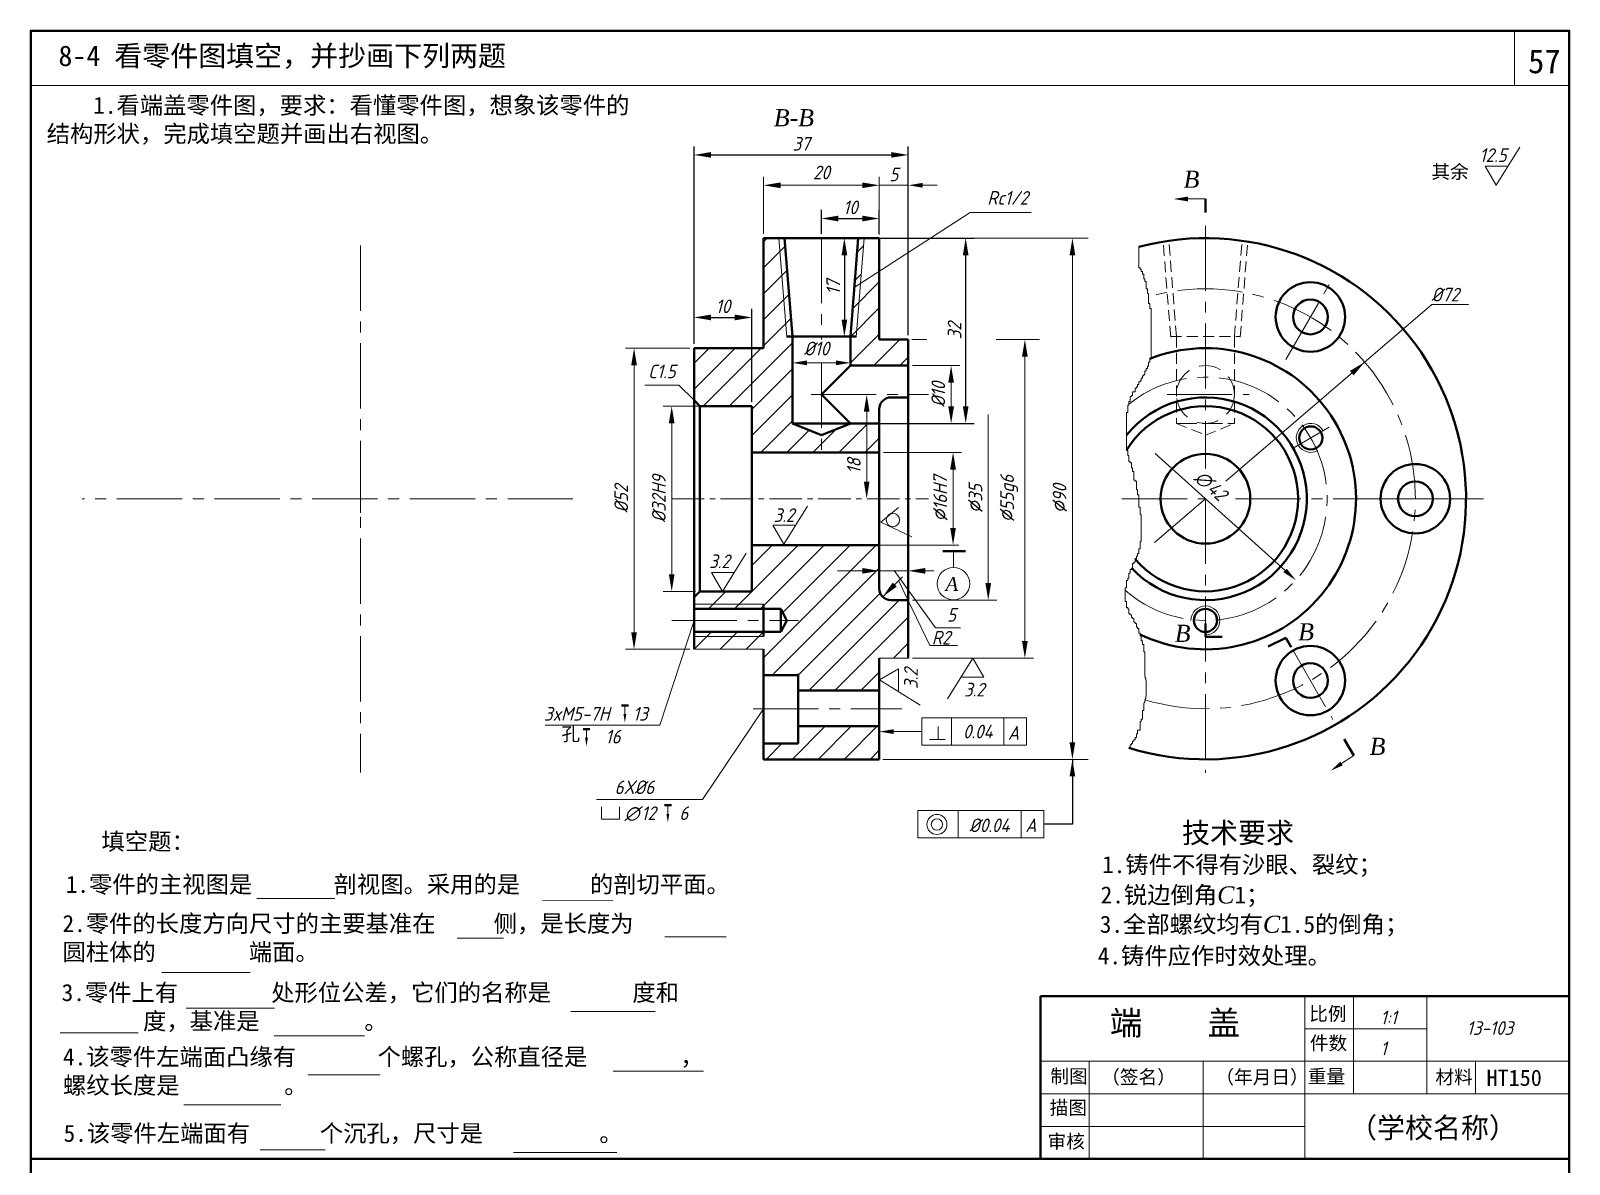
# Model space of a CAD drawing. Header units: millimetres. Extents: x -352 to -127, y 42 to 372.
# Drawn here: x -352.3 to -127.3, y 206.6 to 372.4 of the extents above; entities that cross this region are included whole.
import ezdxf

# ---------------------------------------------------------------- set-up
doc = ezdxf.new("R2010")
doc.units = ezdxf.units.MM
doc.header["$LTSCALE"] = 0.5
for name, pattern in [('ACAD_ISO02W100', [15, 12, -3]), ('CENTER2', [28.575, 19.05, -3.175, 3.175, -3.175]), ('DASHED2', [9.525, 6.35, -3.175])]:
    doc.linetypes.add(name, pattern=pattern)
doc.layers.get('0').update_dxf_attribs({"lineweight": 15})
for name, color, linetype, lineweight in [('中心线', 7, 'CENTER2', 15), ('剖面线', 7, 'Continuous', 9), ('图层2', 7, 'Continuous', 13), ('粗线', 7, 'Continuous', 40), ('粗线112', 7, 'Continuous', 40), ('细线', 7, 'Continuous', 15), ('虚线', 7, 'ACAD_ISO02W100', 15)]:
    doc.layers.add(name, color=color, linetype=linetype, lineweight=lineweight)
doc.styles.get("Standard").update_dxf_attribs({"font": 'SimSun.ttf', "height": 2})
doc.styles.add('style1', font='txt.shx', dxfattribs={"height": 2.5})
doc.styles.add('style2', font='SIMFANG.TTF', dxfattribs={"height": 4})
doc.styles.add('style3', font='SIMFANG.TTF', dxfattribs={"height": 2.5})
doc.styles.add('数字', font='isocp.shx', dxfattribs={"oblique": 15, "height": 2})
doc.dimstyles.new('ISO-25', dxfattribs={"dimtxt": 2, "dimasz": 2.5, "dimexe": 1.25, "dimexo": 0.625, "dimtad": 1, "dimdsep": 46, "dimtxsty": '数字', "dimcen": 2.5, "dimadec": 0, "dimazin": 0, "dimtfac": 1, "dimtmove": 0, "dimatfit": 3, "dimfxl": 0, "dimarcsym": 0})
pattern_1 = [(45, (-255.2604, 281.9195), (-1.90157, 1.90157), [])]

# ---------------------------------------------------------------- blocks, each defined once
blk = doc.blocks.new('*D1')
at = {"color": 0, "lineweight": -2}
for p, q in [((-236.63, 342.68), (-236.63, 346.18)), ((-234.13, 344.93), (-230.66, 344.93)), ((-228.16, 342.68), (-228.16, 346.18))]:
    blk.add_line(p, q, dxfattribs=at)
at = {"color": 0}
for points in [[(-234.13, 345.35), (-234.13, 344.51), (-236.63, 344.93)], [(-230.66, 345.35), (-230.66, 344.51), (-228.16, 344.93)]]:
    blk.add_solid(points, dxfattribs=at)
at = {"layer": 'Defpoints', "color": 0}
for p in [(-228.16, 344.93), (-236.63, 342.06), (-228.16, 342.06)]:
    blk.add_point(p, dxfattribs=at)
at = {"color": 0, "insert": (-232.39, 346.56), "char_height": 2, "attachment_point": 5, "style": '数字'}
blk.add_mtext('10', dxfattribs=at)
blk = doc.blocks.new('*D2')
at = {"color": 0, "lineweight": -2}
for p, q in [((-255.26, 326.59), (-255.26, 331.71)), ((-246.79, 318.12), (-246.79, 331.71)), ((-252.76, 330.46), (-249.29, 330.46))]:
    blk.add_line(p, q, dxfattribs=at)
at = {"color": 0}
for points in [[(-252.76, 330.88), (-252.76, 330.04), (-255.26, 330.46)], [(-249.29, 330.88), (-249.29, 330.04), (-246.79, 330.46)]]:
    blk.add_solid(points, dxfattribs=at)
at = {"layer": 'Defpoints', "color": 0}
for p in [(-246.79, 330.46), (-255.26, 325.96), (-246.79, 317.49)]:
    blk.add_point(p, dxfattribs=at)
at = {"color": 0, "insert": (-251.03, 332.09), "char_height": 2, "attachment_point": 5, "style": '数字'}
blk.add_mtext('10', dxfattribs=at)
blk = doc.blocks.new('*D3')
at = {"color": 0, "lineweight": -2}
for p, q in [((-236, 342.06), (-232.02, 342.06)), ((-233.27, 339.56), (-233.27, 330.16)), ((-236, 327.66), (-232.02, 327.66))]:
    blk.add_line(p, q, dxfattribs=at)
at = {"color": 0}
for points in [[(-233.68, 339.56), (-232.85, 339.56), (-233.27, 342.06)], [(-233.68, 330.16), (-232.85, 330.16), (-233.27, 327.66)]]:
    blk.add_solid(points, dxfattribs=at)
at = {"layer": 'Defpoints', "color": 0}
for p in [(-236.63, 342.06), (-236.63, 327.66), (-233.27, 327.66)]:
    blk.add_point(p, dxfattribs=at)
at = {"color": 0, "insert": (-234.89, 334.86), "char_height": 2, "attachment_point": 5, "rotation": 90, "style": '数字'}
blk.add_mtext('17', dxfattribs=at)
blk = doc.blocks.new('*D4')
at = {"color": 0, "lineweight": -2}
for p, q in [((-244.47, 342.06), (-214.28, 342.06)), ((-215.53, 339.56), (-215.53, 317.45)), ((-236, 314.95), (-214.28, 314.95))]:
    blk.add_line(p, q, dxfattribs=at)
at = {"color": 0}
for points in [[(-215.94, 339.56), (-215.11, 339.56), (-215.53, 342.06)], [(-215.94, 317.45), (-215.11, 317.45), (-215.53, 314.95)]]:
    blk.add_solid(points, dxfattribs=at)
at = {"layer": 'Defpoints', "color": 0}
for p in [(-245.1, 342.06), (-236.63, 314.95), (-215.53, 314.95)]:
    blk.add_point(p, dxfattribs=at)
at = {"color": 0, "insert": (-217.15, 328.5), "char_height": 2, "attachment_point": 5, "rotation": 90, "style": '数字'}
blk.add_mtext('32', dxfattribs=at)
blk = doc.blocks.new('CUZAO')
for p, q in [((-20.17, -4.19), (-15.78, 2.87)), ((-18.27, -0.9), (-22.07, -0.9)), ((-22.07, -0.9), (-20.17, -4.19))]:
    blk.add_line(p, q)
blk = doc.blocks.new('*D22')
at = {"layer": 'Defpoints', "color": 0}
for p in [(-223.92, 354.23), (-223.92, 327.23), (-255.26, 325.96)]:
    blk.add_point(p, dxfattribs=at)
at = {"layer": '细线', "color": 0, "lineweight": -2}
for p, q in [((-255.26, 326.59), (-255.26, 355.48)), ((-252.76, 354.23), (-226.42, 354.23)), ((-223.92, 327.86), (-223.92, 355.48))]:
    blk.add_line(p, q, dxfattribs=at)
at = {"layer": '细线', "color": 0}
for points in [[(-252.76, 354.65), (-252.76, 353.82), (-255.26, 354.23)], [(-226.42, 354.65), (-226.42, 353.82), (-223.92, 354.23)]]:
    blk.add_solid(points, dxfattribs=at)
at = {"layer": '细线', "color": 0, "insert": (-239.59, 355.86), "char_height": 2, "attachment_point": 5, "style": '数字'}
blk.add_mtext('37', dxfattribs=at)

msp = doc.modelspace()

# ---------------------------------------------------------------- hatches: boundary and pattern name
at = {"layer": '剖面线'}
h = msp.add_hatch(dxfattribs=at)
h.set_pattern_fill('ANSI31', color=256, scale=0.847, style=0)
h.set_pattern_definition(pattern_1)
h.paths.add_polyline_path([(-246.79, 317.494), (-246.79, 310.718), (-236.626, 310.718), (-236.626, 313.259), (-240.861, 314.953), (-240.861, 327.658), (-241.711, 327.658), (-242.856, 342.057), (-245.096, 342.057), (-245.096, 325.964), (-255.26, 325.964), (-255.26, 318.341), (-254.413, 317.494)])
h.paths.add_polyline_path([(-228.156, 327.234), (-228.156, 337.918), (-230.909, 335.617), (-231.542, 327.658), (-232.391, 327.658), (-232.391, 323.423), (-223.921, 323.423), (-223.921, 327.234)])
h.paths.add_polyline_path([(-236.626, 297.166), (-241.657, 297.166), (-241.669, 297.145), (-241.681, 297.166), (-246.79, 297.166), (-246.79, 290.39), (-254.413, 290.39), (-255.26, 289.543), (-255.26, 288.272), (-245.096, 288.272), (-245.096, 287.849), (-242.555, 287.849), (-241.708, 286.155), (-242.555, 284.461), (-245.096, 284.461), (-245.096, 284.037), (-255.26, 284.037), (-255.26, 281.92), (-245.096, 281.92), (-245.096, 278.32), (-240.014, 278.32), (-240.014, 275.779), (-236.626, 275.779)])
h.paths.add_polyline_path([(-228.156, 280.649), (-223.921, 280.649), (-223.921, 289.119), (-226.462, 289.119, -0.4142136), (-228.156, 290.813), (-228.156, 297.166), (-236.097, 297.166), (-236.626, 297.166), (-236.626, 275.779), (-228.156, 275.779)])
h.paths.add_polyline_path([(-228.156, 265.827), (-228.156, 270.697), (-236.626, 270.697), (-236.626, 265.827)])
h.paths.add_polyline_path([(-240.014, 268.156), (-245.096, 268.156), (-245.096, 265.827), (-236.626, 265.827), (-236.626, 270.697), (-240.014, 270.697)])
h.paths.add_polyline_path([(-241.711, 327.658), (-240.861, 327.658), (-242.006, 342.057), (-242.856, 342.057)], flags=16)
h.paths.add_polyline_path([(-231.819, 334.857), (-230.909, 335.617), (-230.397, 342.057), (-231.247, 342.057)])
h.paths.add_polyline_path([(-230.909, 335.617), (-231.819, 334.857), (-232.391, 327.658), (-231.542, 327.658)], flags=16)
h.paths.add_polyline_path([(-228.156, 310.718), (-228.156, 314.953), (-232.391, 314.953), (-236.626, 313.259), (-236.626, 310.718)])
h.paths.add_polyline_path([(-245.312, 326.211), (-245.312, 330.798), (-242.136, 330.798), (-242.136, 326.211)], flags=25)
h.paths.add_polyline_path([(-236.159, 285.649), (-232.906, 288.884), (-230.666, 286.632), (-233.919, 283.397)], flags=24)
h.paths.add_polyline_path([(-233.184, 309.623), (-233.184, 313.506), (-230.008, 313.506), (-230.008, 309.623)], flags=9)
at = {"layer": '细线'}
h = msp.add_hatch(dxfattribs=at)
h.set_pattern_fill('ANSI31', color=256, scale=0.847, style=0)
h.set_pattern_definition(pattern_1)
h.paths.add_polyline_path([(-255.26, 288.272), (-255.26, 287.849), (-245.096, 287.849), (-245.096, 288.272)])
h.paths.add_polyline_path([(-245.096, 284.037), (-245.096, 284.461), (-255.26, 284.461), (-255.26, 284.037)])

# ---------------------------------------------------------------- linework, layer by layer
for p, q in [((-352.258, 372.39), (-352.258, 364.39)), ((-135.258, 364.39), (-135.258, 372.39)), ((-352.258, 364.39), (-127.258, 364.39)), ((-137.962, 349.789), (-134.5, 355.362)), ((-136.353, 352.576), (-139.571, 352.576)), ((-139.571, 352.576), (-137.962, 349.789)), ((-230.274, 349.789), (-232.391, 349.789)), ((-228.156, 342.586), (-228.156, 350.848)), ((-228.156, 349.789), (-223.921, 349.789)), ((-221.804, 349.789), (-219.686, 349.789)), ((-183.004, 347.789), (-180.464, 347.789)), ((-231.819, 334.857), (-214.85, 345.808)), ((-214.85, 345.808), (-205.937, 345.808)), ((-227.627, 342.057), (-197.594, 342.057)), ((-190.209, 340.79), (-190.209, 337.705)), ((-190.209, 337.705), (-190.029, 337.705)), ((-190.029, 337.705), (-190.029, 337.525)), ((-190.029, 337.525), (-189.85, 337.525)), ((-189.85, 337.525), (-189.85, 337.167)), ((-189.85, 337.167), (-189.67, 337.167)), ((-189.67, 337.167), (-189.67, 336.808)), ((-189.67, 336.808), (-189.491, 336.808)), ((-189.491, 336.808), (-189.491, 336.091)), ((-189.491, 336.091), (-189.311, 336.091)), ((-189.311, 336.091), (-189.311, 335.732)), ((-189.311, 335.732), (-189.132, 335.732)), ((-189.132, 335.732), (-189.132, 334.656)), ((-228.156, 334.116), (-228.156, 333.53)), ((-189.132, 334.656), (-188.952, 334.656)), ((-188.952, 334.656), (-188.952, 333.939)), ((-188.952, 333.939), (-188.773, 333.939)), ((-188.773, 333.939), (-188.773, 332.504)), ((-188.773, 332.504), (-188.593, 332.504)), ((-188.593, 332.504), (-188.593, 331.787)), ((-188.593, 331.787), (-188.414, 331.787)), ((-188.414, 331.787), (-188.414, 324.434)), ((-177.471, 306.512), (-147.342, 332.378)), ((-223.392, 327.234), (-221.191, 327.234)), ((-211.076, 327.234), (-204.72, 327.234)), ((-188.414, 324.434), (-188.593, 324.434)), ((-188.593, 324.434), (-188.593, 323.896)), ((-238.744, 323.821), (-234.509, 323.821)), ((-189.491, 321.923), (-189.67, 321.923)), ((-189.67, 321.923), (-189.67, 321.565)), ((-189.311, 322.103), (-189.491, 322.103)), ((-189.491, 322.103), (-189.491, 321.923)), ((-189.132, 322.641), (-189.311, 322.641)), ((-189.311, 322.641), (-189.311, 322.103)), ((-188.952, 322.999), (-189.132, 322.999)), ((-189.132, 322.999), (-189.132, 322.641)), ((-188.773, 323.358), (-188.952, 323.358)), ((-188.952, 323.358), (-188.952, 322.999)), ((-188.593, 323.896), (-188.773, 323.896)), ((-188.773, 323.896), (-188.773, 323.358)), ((-257.485, 320.565), (-262.459, 320.565)), ((-255.26, 318.341), (-257.485, 320.565)), ((-190.747, 319.592), (-191.106, 319.592)), ((-191.106, 319.592), (-191.106, 319.054)), ((-190.568, 320.13), (-190.747, 320.13)), ((-190.747, 320.13), (-190.747, 319.592)), ((-190.388, 320.309), (-190.568, 320.309)), ((-190.568, 320.309), (-190.568, 320.13)), ((-190.209, 320.668), (-190.388, 320.668)), ((-190.388, 320.668), (-190.388, 320.309)), ((-190.029, 321.027), (-190.209, 321.027)), ((-190.209, 321.027), (-190.209, 320.668)), ((-189.85, 321.206), (-190.029, 321.206)), ((-190.029, 321.206), (-190.029, 321.027)), ((-189.67, 321.565), (-189.85, 321.565)), ((-189.85, 321.565), (-189.85, 321.206)), ((-247.32, 317.494), (-251.661, 317.494)), ((-236.001, 319.188), (-228.758, 319.188)), ((-191.644, 317.619), (-191.824, 317.619)), ((-191.824, 317.619), (-191.824, 316.543)), ((-191.465, 318.157), (-191.644, 318.157)), ((-191.644, 318.157), (-191.644, 317.619)), ((-191.285, 318.875), (-191.465, 318.875)), ((-191.465, 318.875), (-191.465, 318.157)), ((-191.106, 319.054), (-191.285, 319.054)), ((-191.285, 319.054), (-191.285, 318.875)), ((-230.008, 316.688), (-230.008, 306.442)), ((-191.824, 316.543), (-192.003, 316.543)), ((-192.003, 316.543), (-192.003, 310.984)), ((-162.346, 314.402), (-167.627, 311.353)), ((-192.003, 310.984), (-191.824, 310.984)), ((-191.824, 310.984), (-191.824, 310.267)), ((-187.825, 310.569), (-168.818, 293.455)), ((-191.824, 310.267), (-191.644, 310.267)), ((-191.644, 310.267), (-191.644, 309.37)), ((-191.644, 309.37), (-191.465, 309.37)), ((-191.465, 309.37), (-191.465, 309.191)), ((-191.465, 309.191), (-191.285, 309.191)), ((-191.285, 309.191), (-191.285, 308.473)), ((-191.285, 308.473), (-191.106, 308.473)), ((-191.106, 308.473), (-191.106, 307.935)), ((-191.106, 307.935), (-190.926, 307.935)), ((-190.926, 307.935), (-190.926, 306.68)), ((-190.926, 306.68), (-190.747, 306.68)), ((-190.747, 306.68), (-190.747, 306.501)), ((-190.747, 306.501), (-190.568, 306.501)), ((-190.568, 306.501), (-190.568, 305.245)), ((-190.568, 305.245), (-190.388, 305.245)), ((-190.388, 305.245), (-190.388, 304.528)), ((-190.388, 304.528), (-190.209, 304.528)), ((-190.209, 304.528), (-190.209, 302.735)), ((-187.926, 297.536), (-180.464, 303.942)), ((-242.136, 297.305), (-238.674, 302.878)), ((-225.343, 302.688), (-227.925, 300.52)), ((-190.209, 302.735), (-190.029, 302.735)), ((-190.029, 302.735), (-190.029, 301.659)), ((-190.029, 301.659), (-189.85, 301.659)), ((-189.85, 301.659), (-189.85, 297.713)), ((-240.527, 300.092), (-243.745, 300.092)), ((-243.745, 300.092), (-242.136, 297.305)), ((-227.925, 300.52), (-223.381, 298.353)), ((-189.85, 297.713), (-190.029, 297.713)), ((-190.029, 297.713), (-190.029, 296.637)), ((-251.11, 290.39), (-247.648, 295.963)), ((-217.318, 293.897), (-217.318, 296.154)), ((-190.568, 295.203), (-190.747, 295.203)), ((-190.747, 295.203), (-190.747, 294.665)), ((-190.388, 295.561), (-190.568, 295.561)), ((-190.568, 295.561), (-190.568, 295.203)), ((-190.209, 295.92), (-190.388, 295.92)), ((-190.388, 295.92), (-190.388, 295.561)), ((-190.029, 296.637), (-190.209, 296.637)), ((-190.209, 296.637), (-190.209, 295.92)), ((-249.501, 293.176), (-252.719, 293.176)), ((-252.719, 293.176), (-251.11, 290.39)), ((-224.763, 292.534), (-225.9, 291.391)), ((-191.465, 293.051), (-191.644, 293.051)), ((-191.644, 293.051), (-191.644, 292.333)), ((-191.285, 293.589), (-191.465, 293.589)), ((-191.465, 293.589), (-191.465, 293.051)), ((-191.106, 293.768), (-191.285, 293.768)), ((-191.285, 293.768), (-191.285, 293.589)), ((-190.926, 294.485), (-191.106, 294.485)), ((-191.106, 294.485), (-191.106, 293.768)), ((-190.747, 294.665), (-190.926, 294.665)), ((-190.926, 294.665), (-190.926, 294.485)), ((-226.462, 290.813), (-227.663, 289.618)), ((-192.003, 290.899), (-192.183, 290.899)), ((-192.183, 290.899), (-192.183, 288.926)), ((-191.824, 291.975), (-192.003, 291.975)), ((-192.003, 291.975), (-192.003, 290.899)), ((-191.644, 292.333), (-191.824, 292.333)), ((-191.824, 292.333), (-191.824, 291.975)), ((-192.183, 288.926), (-192.003, 288.926)), ((-192.003, 288.926), (-192.003, 288.029)), ((-192.003, 288.029), (-191.824, 288.029)), ((-191.824, 288.029), (-191.824, 287.85)), ((-180.464, 283.021), (-180.464, 289.119)), ((-191.824, 287.85), (-191.644, 287.85)), ((-191.644, 287.85), (-191.644, 287.133)), ((-191.644, 287.133), (-191.465, 287.133)), ((-191.465, 287.133), (-191.465, 286.953)), ((-191.465, 286.953), (-191.285, 286.953)), ((-191.285, 286.953), (-191.285, 286.595)), ((-191.285, 286.595), (-191.106, 286.595)), ((-191.106, 286.595), (-191.106, 286.415)), ((-191.106, 286.415), (-190.926, 286.415)), ((-190.926, 286.415), (-190.926, 285.877)), ((-190.926, 285.877), (-190.747, 285.877)), ((-190.747, 285.877), (-190.747, 285.698)), ((-190.747, 285.698), (-190.568, 285.698)), ((-190.568, 285.698), (-190.568, 285.16)), ((-190.568, 285.16), (-190.388, 285.16)), ((-190.388, 285.16), (-190.388, 284.981)), ((-190.388, 284.981), (-190.209, 284.981)), ((-190.209, 284.981), (-190.209, 284.263)), ((-190.209, 284.263), (-190.029, 284.263)), ((-190.029, 284.263), (-190.029, 283.905)), ((-190.029, 283.905), (-189.85, 283.905)), ((-189.85, 283.905), (-189.85, 283.187)), ((-189.311, 283.786), (-189.132, 283.786)), ((-255.26, 281.92), (-245.096, 281.92)), ((-189.85, 283.187), (-189.67, 283.187)), ((-189.67, 283.187), (-189.67, 282.649)), ((-189.67, 282.649), (-189.491, 282.649)), ((-189.491, 282.649), (-189.491, 281.573)), ((-189.491, 281.573), (-189.311, 281.573)), ((-189.311, 281.573), (-189.311, 277.987)), ((-223.921, 280.649), (-228.156, 280.649)), ((-189.311, 280.917), (-189.311, 279.303)), ((-265.37, 272.46), (-265.37, 273.72)), ((-245.096, 273.238), (-254.033, 259.935)), ((-189.491, 272.965), (-189.67, 272.965)), ((-189.67, 272.965), (-189.67, 271.71)), ((-189.491, 273.503), (-189.491, 272.965)), ((-270.982, 269), (-270.982, 270.259)), ((-190.029, 270.096), (-190.388, 270.096)), ((-190.388, 270.096), (-190.388, 269.558)), ((-189.85, 271.351), (-190.029, 271.351)), ((-190.029, 271.351), (-190.029, 270.096)), ((-189.67, 271.71), (-189.85, 271.71)), ((-189.85, 271.71), (-189.85, 271.351)), ((-226.039, 269.888), (-221.954, 269.888)), ((-191.285, 267.944), (-191.465, 267.944)), ((-191.465, 267.944), (-191.465, 267.585)), ((-191.106, 268.123), (-191.285, 268.123)), ((-191.285, 268.123), (-191.285, 267.944)), ((-190.926, 268.482), (-191.106, 268.482)), ((-191.106, 268.482), (-191.106, 268.123)), ((-190.747, 268.661), (-190.926, 268.661)), ((-190.926, 268.661), (-190.926, 268.482)), ((-190.568, 269.02), (-190.747, 269.02)), ((-190.747, 269.02), (-190.747, 268.661)), ((-190.388, 269.558), (-190.568, 269.558)), ((-190.568, 269.558), (-190.568, 269.02)), ((-227.627, 265.827), (-197.594, 265.827)), ((-191.465, 267.585), (-191.649, 267.504)), ((-160.55, 265.221), (-158.777, 266.379)), ((-254.033, 259.935), (-269.507, 259.935)), ((-268.789, 258.868), (-268.789, 257.086)), ((-266.142, 257.086), (-266.142, 258.868)), ((-259.081, 257.848), (-259.081, 259.108)), ((-268.789, 257.086), (-266.142, 257.086)), ((-319.188, 245.488), (-307.796, 245.488)), ((-277.417, 245.112), (-267.146, 245.18)), ((-259.524, 239.866), (-250.56, 239.857)), ((-333.107, 234.632), (-320.175, 234.632)), ((-165.933, 207.39), (-165.933, 231.19)), ((-158.793, 216.91), (-158.793, 231.19)), ((-148.083, 216.91), (-148.083, 231.19)), ((-329.555, 229.43), (-316.624, 229.43)), ((-273.258, 228.954), (-260.942, 228.954)), ((-347.965, 225.819), (-336.573, 225.819)), ((-316.683, 225.382), (-303.444, 225.382)), ((-165.933, 226.43), (-148.083, 226.43)), ((-204.608, 221.67), (-127.258, 221.67)), ((-197.468, 207.39), (-197.468, 221.67)), ((-180.808, 207.39), (-180.808, 221.67)), ((-311.669, 219.69), (-301.201, 219.69)), ((-267.068, 220.206), (-253.882, 220.206)), ((-204.608, 216.91), (-165.933, 216.91)), ((-165.933, 216.91), (-127.258, 216.91)), ((-329.849, 215.322), (-315.686, 215.322)), ((-204.608, 212.15), (-165.933, 212.15)), ((-281.648, 208.339), (-266.561, 208.339))]:
    msp.add_line(p, q)
at = {"linetype": 'Continuous'}
for p, q in [((-241.706, 327.59), (-242.856, 342.057)), ((-231.547, 327.59), (-230.397, 342.057))]:
    msp.add_line(p, q, dxfattribs=at)
at = {"linetype": 'CENTER2'}
for p, q in [((-236.626, 342.057), (-236.626, 327.221)), ((-180.464, 343.87), (-180.464, 308.367)), ((-168.711, 324.299), (-161.836, 336.207)), ((-236.626, 323.821), (-236.626, 310.718)), ((-238.142, 319.188), (-220.95, 319.188)), ((-186.077, 319.188), (-174.053, 319.188)), ((-192.673, 303.942), (-180.464, 303.942)), ((-180.464, 303.942), (-180.464, 263.835)), ((-176.053, 303.942), (-139.779, 303.942)), ((-156.957, 303.942), (-143.208, 303.942)), ((-258.521, 286.155), (-239.965, 286.155)), ((-167.653, 281.752), (-161.836, 271.676)), ((-246.599, 273.238), (-224.865, 273.238))]:
    msp.add_line(p, q, dxfattribs=at)
at = {"linetype": 'DASHED2', "ltscale": 0.5}
for p, q in [((-185.543, 327.59), (-186.653, 341.551)), ((-184.699, 327.658), (-185.814, 341.679)), ((-176.229, 327.658), (-175.115, 341.679)), ((-175.385, 327.59), (-174.275, 341.551)), ((-185.549, 327.658), (-175.379, 327.658)), ((-184.699, 327.658), (-184.699, 314.953)), ((-176.229, 327.658), (-176.229, 314.953)), ((-184.699, 314.953), (-180.464, 313.259)), ((-180.464, 313.259), (-176.229, 314.953))]:
    msp.add_line(p, q, dxfattribs=at)
at = {"linetype": 'DASHED2'}
msp.add_circle((-180.464, 319.188), 4.235, dxfattribs=at)
for centre, radius in [((-226.169, 300.83), 0.974), ((-217.318, 291.522), 2.375)]:
    msp.add_circle(centre, radius)
at = {"linetype": 'CENTER2'}
for radius, start, end in [(30.704, 253.253, 105.70063), (17.789, 228.79595, 128.9379)]:
    msp.add_arc((-180.464, 303.942), radius, start, end, dxfattribs=at)
for centre, start, end in [((-165.06, 312.835), 30, 300), ((-180.464, 286.155), 270, 180)]:
    msp.add_arc(centre, 2.118, start, end)
for points in [[(-230.274, 350.142), (-230.274, 349.436), (-228.156, 349.789)], [(-221.804, 350.142), (-221.804, 349.436), (-223.921, 349.789)], [(-183.004, 348.142), (-183.004, 347.436), (-185.121, 347.789)], [(-238.744, 324.174), (-238.744, 323.468), (-240.861, 323.821)], [(-159.336, 322.63), (-158.794, 321.997), (-157.168, 323.942)], [(-230.424, 316.688), (-229.591, 316.688), (-230.008, 319.188)], [(-230.424, 306.442), (-229.591, 306.442), (-230.008, 303.942)], [(-168.581, 293.717), (-169.054, 293.193), (-167.244, 292.038)], [(-226.196, 291.685), (-225.605, 291.097), (-227.663, 289.618)], [(-265.58, 272.46), (-265.16, 272.46), (-265.37, 271.2)], [(-226.039, 270.241), (-226.039, 269.535), (-228.156, 269.888)], [(-271.192, 269), (-270.772, 269), (-270.982, 267.74)], [(-160.725, 265.489), (-160.375, 264.952), (-162.162, 264.168)], [(-259.291, 257.848), (-258.871, 257.848), (-259.081, 256.588)]]:
    msp.add_solid(points)
at = {"layer": '中心线', "linetype": 'CENTER2'}
for p, q in [((-304.026, 340.976), (-304.026, 263.908)), ((-272.986, 303.942), (-344.76, 303.942))]:
    msp.add_line(p, q, dxfattribs=at)
at = {"layer": '中心线', "ltscale": 0.5}
msp.add_line((-258.521, 303.942), (-220.95, 303.942), dxfattribs=at)
at = {"layer": '粗线'}
for p, q in [((-180.464, 345.829), (-180.464, 347.789)), ((-245.096, 342.057), (-228.156, 342.057)), ((-245.096, 342.057), (-245.096, 325.964)), ((-240.861, 327.658), (-242.006, 342.057)), ((-232.391, 327.658), (-231.247, 342.057)), ((-228.156, 327.234), (-228.156, 342.057)), ((-241.711, 327.658), (-231.542, 327.658)), ((-240.861, 327.658), (-240.861, 314.953)), ((-240.861, 327.128), (-240.861, 322.762)), ((-232.391, 327.658), (-232.391, 323.423)), ((-232.391, 327.128), (-232.391, 323.423)), ((-223.921, 327.234), (-228.156, 327.234)), ((-223.921, 303.942), (-223.921, 327.234)), ((-255.26, 281.92), (-255.26, 325.964)), ((-255.26, 325.964), (-245.096, 325.964)), ((-232.391, 323.423), (-236.626, 319.188)), ((-255.26, 318.341), (-254.413, 317.494)), ((-254.413, 317.494), (-255.26, 318.341)), ((-254.413, 290.39), (-254.413, 317.494)), ((-246.79, 290.39), (-246.79, 317.494)), ((-236.626, 319.188), (-232.391, 314.953)), ((-228.156, 303.942), (-228.156, 317.07)), ((-240.861, 314.953), (-236.626, 313.259)), ((-236.626, 313.259), (-232.391, 314.953)), ((-232.391, 314.953), (-228.156, 314.953)), ((-228.156, 303.942), (-228.156, 290.813)), ((-223.921, 303.942), (-223.921, 280.649)), ((-218.863, 296.272), (-215.536, 296.272)), ((-255.26, 289.543), (-254.413, 290.39)), ((-247.32, 290.39), (-251.661, 290.39)), ((-245.096, 283.785), (-245.096, 288.524)), ((-242.555, 284.461), (-242.555, 287.849)), ((-241.708, 286.155), (-242.555, 287.849)), ((-241.708, 286.155), (-242.555, 284.461)), ((-180.464, 283.735), (-180.464, 285.694)), ((-180.464, 283.735), (-178.032, 283.735)), ((-171.27, 282.354), (-168.711, 283.584)), ((-245.096, 281.92), (-245.096, 278.32)), ((-228.156, 265.827), (-228.156, 280.649)), ((-245.096, 278.32), (-245.096, 265.827)), ((-240.014, 268.156), (-240.014, 278.32)), ((-265.862, 273.72), (-264.863, 273.72)), ((-271.474, 270.259), (-270.476, 270.259)), ((-160.178, 268.805), (-158.777, 266.379)), ((-245.096, 265.827), (-228.156, 265.827)), ((-259.573, 259.108), (-258.575, 259.108)), ((-127.258, 231.19), (-204.608, 231.19)), ((-204.608, 231.19), (-204.608, 207.39)), ((-352.258, 207.39), (-127.258, 207.39))]:
    msp.add_line(p, q, dxfattribs=at)
at = {"layer": '粗线', "linetype": 'Continuous'}
for p, q in [((-232.391, 323.423), (-223.921, 323.423)), ((-232.391, 323.423), (-223.921, 323.423)), ((-254.413, 317.494), (-246.79, 317.494)), ((-226.462, 318.764), (-223.921, 318.764)), ((-240.861, 314.953), (-232.391, 314.953)), ((-246.79, 310.718), (-228.156, 310.718)), ((-246.79, 297.166), (-228.156, 297.166)), ((-254.413, 290.39), (-246.79, 290.39)), ((-226.462, 289.119), (-223.921, 289.119)), ((-255.26, 287.849), (-242.555, 287.849)), ((-255.26, 284.461), (-242.555, 284.461)), ((-245.051, 278.15), (-239.969, 278.15)), ((-240.014, 275.877), (-228.156, 275.877)), ((-240.014, 270.697), (-228.156, 270.697)), ((-245.096, 268.156), (-240.014, 268.156))]:
    msp.add_line(p, q, dxfattribs=at)
at = {"layer": '粗线', "linetype": 'CENTER2'}
msp.add_line((-168.711, 283.584), (-167.921, 282.216), dxfattribs=at)
at = {"layer": '粗线'}
msp.add_lwpolyline([(-127.258, 42.39), (-352.258, 42.39), (-352.258, 372.39), (-127.258, 372.39)], close=True, dxfattribs=at)
for centre, radius in [((-165.112, 330.532), 5.082), ((-165.112, 330.532), 2.541), ((-165.06, 312.835), 1.694), ((-180.464, 303.942), 6.564), ((-149.76, 303.942), 5.082), ((-149.76, 303.942), 2.541), ((-180.464, 286.155), 1.694), ((-165.112, 277.351), 5.082), ((-165.112, 277.351), 2.541)]:
    msp.add_circle(centre, radius, dxfattribs=at)
for centre, radius, start, end in [((-180.464, 303.942), 38.115, 252.93596, 104.8127), ((-180.464, 303.942), 22.022, 244.25674, 111.66289), ((-226.462, 317.07), 1.694, 90, 180), ((-180.464, 303.942), 14.822, 223.34221, 141.12222), ((-180.464, 303.942), 13.552, 220.64397, 148.37189), ((-226.462, 290.813), 1.694, 180, 270)]:
    msp.add_arc(centre, radius, start, end, dxfattribs=at)
msp.add_solid([(-234.509, 324.174), (-234.509, 323.468), (-232.391, 323.821)], dxfattribs=at)
at = {"layer": '粗线112'}
for p, q in [((-127.258, 207.39), (-127.258, 241.39)), ((-127.258, 207.39), (-127.258, 231.19)), ((-237.758, 207.39), (-127.258, 207.39)), ((-204.608, 207.39), (-127.258, 207.39))]:
    msp.add_line(p, q, dxfattribs=at)
at = {"layer": '细线'}
for p, q in [((-245.096, 342.682), (-245.096, 351.039)), ((-228.156, 342.682), (-228.156, 351.039)), ((-242.596, 349.789), (-230.656, 349.789)), ((-227.531, 342.057), (-198.669, 342.057)), ((-199.919, 268.327), (-199.919, 339.557)), ((-147.342, 332.378), (-141.989, 332.378)), ((-255.885, 325.964), (-265.277, 325.964)), ((-206.872, 283.149), (-206.872, 324.734)), ((-264.027, 284.42), (-264.027, 323.464)), ((-223.296, 323.423), (-216.407, 323.423)), ((-217.657, 320.923), (-217.657, 317.453)), ((-254.54, 317.494), (-259.771, 317.494)), ((-212.227, 291.619), (-212.227, 316.264)), ((-258.521, 314.994), (-258.521, 292.89)), ((-234.069, 310.718), (-229.834, 314.953)), ((-227.531, 314.953), (-216.407, 314.953)), ((-227.531, 310.718), (-216.124, 310.718)), ((-217.374, 308.218), (-217.374, 299.666)), ((-305.864, 303.942), (-302.409, 303.942)), ((-304.026, 305.116), (-304.026, 301.885)), ((-236.097, 297.166), (-216.529, 297.166)), ((-230.656, 293.398), (-234.296, 293.398)), ((-228.156, 291.438), (-228.156, 294.648)), ((-223.921, 293.398), (-228.156, 293.398)), ((-226.003, 293.438), (-219.924, 285.071)), ((-223.921, 289.744), (-223.921, 294.648)), ((-221.421, 293.398), (-220.193, 293.398)), ((-255.038, 290.39), (-259.771, 290.39)), ((-225.332, 291.963), (-220.77, 282.473)), ((-223.296, 289.119), (-210.977, 289.119)), ((-255.26, 286.155), (-260.243, 270.821)), ((-231.098, 287.066), (-234.342, 283.822)), ((-219.924, 285.071), (-216.297, 285.071)), ((-255.885, 281.92), (-265.277, 281.92)), ((-220.77, 282.473), (-216.733, 282.473)), ((-223.296, 280.649), (-205.622, 280.649)), ((-189.335, 278.039), (-189.259, 277.888)), ((-189.259, 277.888), (-189.259, 277.737)), ((-189.259, 277.737), (-189.184, 277.585)), ((-189.184, 277.585), (-189.184, 277.434)), ((-189.184, 277.434), (-189.108, 277.283)), ((-189.108, 277.283), (-189.108, 275.167)), ((-189.259, 274.562), (-189.335, 274.411)), ((-189.184, 274.714), (-189.259, 274.562)), ((-189.108, 275.167), (-189.184, 275.016)), ((-189.184, 275.016), (-189.184, 274.714)), ((-189.411, 274.109), (-189.486, 273.958)), ((-189.486, 273.958), (-189.486, 273.278)), ((-189.335, 274.26), (-189.411, 274.109)), ((-189.335, 274.411), (-189.335, 274.26)), ((-260.243, 270.821), (-277.004, 270.821)), ((-219.563, 270.632), (-219.563, 268.718)), ((-220.816, 268.718), (-218.531, 268.718)), ((-227.531, 265.827), (-198.669, 265.827)), ((-289.874, 239.685), (-283.144, 239.685)), ((-140.943, 216.91), (-140.943, 221.67)), ((-318.709, 208.718), (-309.194, 208.718))]:
    msp.add_line(p, q, dxfattribs=at)
at = {"layer": '细线', "linetype": 'Continuous'}
for p, q in [((-221.954, 271.888), (-206.626, 271.888)), ((-221.954, 267.888), (-221.954, 271.888)), ((-217.583, 271.888), (-217.583, 267.888)), ((-209.939, 271.888), (-209.939, 267.888)), ((-206.626, 271.888), (-206.626, 267.888)), ((-206.626, 267.888), (-221.954, 267.888)), ((-216.64, 258.364), (-216.64, 254.364)), ((-207.405, 258.364), (-207.405, 254.364))]:
    msp.add_line(p, q, dxfattribs=at)
msp.add_lwpolyline([(-222.545, 258.364), (-204.091, 258.364), (-204.091, 254.364), (-222.545, 254.364)], close=True, dxfattribs=at)
for radius in [1.465, 0.831]:
    msp.add_circle((-219.731, 256.308), radius, dxfattribs=at)
at = {"layer": '细线'}
for points in [[(-242.596, 350.206), (-242.596, 349.373), (-245.096, 349.789)], [(-230.656, 350.206), (-230.656, 349.373), (-228.156, 349.789)], [(-200.336, 339.557), (-199.503, 339.557), (-199.919, 342.057)], [(-207.289, 324.734), (-206.455, 324.734), (-206.872, 327.234)], [(-264.443, 323.464), (-263.61, 323.464), (-264.027, 325.964)], [(-218.074, 320.923), (-217.241, 320.923), (-217.657, 323.423)], [(-258.937, 314.994), (-258.104, 314.994), (-258.521, 317.494)], [(-218.074, 317.453), (-217.241, 317.453), (-217.657, 314.953)], [(-217.791, 308.218), (-216.957, 308.218), (-217.374, 310.718)], [(-217.791, 299.666), (-216.957, 299.666), (-217.374, 297.166)], [(-258.937, 292.89), (-258.104, 292.89), (-258.521, 290.39)], [(-230.656, 293.814), (-230.656, 292.981), (-228.156, 293.398)], [(-221.421, 293.814), (-221.421, 292.981), (-223.921, 293.398)], [(-212.644, 291.619), (-211.811, 291.619), (-212.227, 289.119)], [(-264.443, 284.42), (-263.61, 284.42), (-264.027, 281.92)], [(-207.289, 283.149), (-206.455, 283.149), (-206.872, 280.649)], [(-200.336, 268.327), (-199.503, 268.327), (-199.919, 265.827)]]:
    msp.add_solid(points, dxfattribs=at)
at = {"layer": '虚线', "ltscale": 0.5}
msp.add_line((-184.699, 314.953), (-176.229, 314.953), dxfattribs=at)
at = {"layer": '虚线', "linetype": 'Continuous'}
for p, q in [((-255.26, 288.524), (-245.096, 288.524)), ((-255.26, 283.785), (-245.096, 283.785))]:
    msp.add_line(p, q, dxfattribs=at)

# ---------------------------------------------------------------- block references
at = {"xscale": 0.8470000000000001, "yscale": 0.8470000000000001, "zscale": 0.8470000000000001}
for p, rotation in [((-224.605, 260.368), 270), ((-231.543, 277.097), 180)]:
    msp.add_blockref('CUZAO', p, dxfattribs=dict(at, rotation=rotation))

# ---------------------------------------------------------------- texts
at = {"style": '数字', "oblique": 15}
for s, p in [('∅', (-265.423, 256.949)), ('12   6', (-262.969, 256.949))]:
    msp.add_text(s, height=2, dxfattribs=at).set_placement(p)
at = {"attachment_point": 1}
for s, insert, char_height, width in [('    1.看端盖零件图，要求：看懂零件图，想象该零件的\\P结构形状，完成填空题并画出右视图。', (-349.927, 362.746), 2.5, 201.3044), ('{\\fTimes New Roman|b0|i1|c0|p18;B}', (-183.661, 351.934), 2.5, 2.377), ('{\\fTimes New Roman|b0|i1|c0|p18;A}', (-218.47, 292.472), 2, 2.37702), ('{\\fTimes New Roman|b0|i1|c0|p18;B}', (-184.948, 285.517), 2.5, 2.377), ('{\\fTimes New Roman|b0|i1|c0|p18;B}', (-166.903, 285.731), 2.5, 2.377), ('{\\fTimes New Roman|b0|i1|c0|p18;B}', (-156.445, 268.985), 2.5, 2.377), ('{\\f仿宋_GB2312|b0|i0|c134|p49;技术要求}', (-183.885, 256.593), 3, 201.3044), ('{\\f黑体|b0|i0|c134|p2;填空题：}', (-341.912, 255.065), 2.5, 201.3044), ('1{\\f宋体|b0|i0|c134|p2;.零件的主视图是       剖视图。采用的是      的剖切平面。}', (-347.147, 248.806), 2.5, 201.3044), ('{\\f宋体|b0|i0|c134|p2;2.零件的长度方向尺寸的主要基准在     侧，是长度为      \\P圆柱体的        端面。}', (-347.617, 243.071), 2.5, 201.3044), ('{\\f宋体|b0|i0|c134|p54;3\\f宋体|b0|i0|c134|p2;.零件上有        处形位公差，它们的名称是       度和\\P       度，基准是         。}', (-347.743, 232.972), 2.5, 201.3044), ('4.该零件左端面凸缘有       个螺孔，公称直径是        ，\\P螺纹长度是         。', (-347.546, 223.578), 2.5, 201.3044), ('{\\f宋体|b0|i0|c134|p2;5.该零件左端面有      个沉孔，尺寸是          。}', (-347.458, 212.393), 2.5, 201.3044)]:
    msp.add_mtext(s, dxfattribs=dict(at, insert=insert, char_height=char_height, width=width))
at = {"attachment_point": 5}
for s, insert, char_height, style in [('12.5', (-138.4, 354.193), 2, '数字'), ('5', (-226.039, 351.377), 2, '数字'), ('Rc1/2', (-209.383, 347.944), 2, '数字'), ('C1.5', (-259.963, 322.569), 2, '数字'), ('3.2', (-242.107, 301.549), 2, '数字'), ('3.2', (-251.548, 294.794), 2, '数字'), ('5', (-217.6, 286.957), 2, '数字'), ('R2', (-219.125, 283.625), 2, '数字'), ('3.2', (-214.275, 276.022), 2, '数字'), ('3xM5-7H   13\\P{\\fSimSun|b0|i0|c134|p2;  }  16', (-269.615, 270.821), 2, '数字'), ('{\\fFangSong_GB2312|b0|i0|c134|p49;\\H0.8x;孔} ', (-273.288, 269.436), 2.5, 'style1'), ('6X%%c6', (-263.984, 261.745), 2, '数字')]:
    msp.add_mtext(s, dxfattribs=dict(at, insert=insert, char_height=char_height, style=style))
at = {"insert": (-223.53, 277.636), "char_height": 2, "attachment_point": 5, "rotation": 90, "style": '数字'}
msp.add_mtext('3.2', dxfattribs=at)
at = {"char_height": 2.5, "width": 201.3044, "attachment_point": 1, "style": 'style2'}
for s, insert in [('1.铸件不得有沙眼、裂纹；', (-195.578, 251.687)), ('2.锐边倒角{\\fTimes New Roman|b0|i1|c0|p18;C}1；', (-195.789, 247.255)), ('3.全部螺纹均有{\\fTimes New Roman|b0|i1|c0|p18;C}1.5的倒角；', (-195.913, 242.96)), ('4.铸件应作时效处理。', (-196.211, 238.353))]:
    msp.add_mtext(s, dxfattribs=dict(at, insert=insert))
at = {"layer": '图层2', "attachment_point": 1}
for s, insert, char_height, width in [('{\\fSimHei|b0|i0|c134|p2;8-4 看零件图填空，并抄画下列两题}', (-348.209, 370.234), 3, 117.2589), ('57', (-133.273, 369.678), 3.5, 7.9756)]:
    msp.add_mtext(s, dxfattribs=dict(at, insert=insert, char_height=char_height, width=width))
at = {"layer": '粗线', "style": 'style3'}
for s, height, p in [('端    盖', 3.5, (-194.46, 225.531)), ('比例', 2, (-165.284, 227.619)), ('件数', 2, (-165.19, 223.328)), ('制图', 2, (-203.137, 218.487)), ('（签名）', 2, (-195.711, 218.369)), ('（年月日）', 2, (-179.002, 218.368)), ('重量', 2, (-165.486, 218.461)), ('材料', 2, (-146.838, 218.357)), ('HT150', 2.38, (-139.36, 218.069)), ('描图', 2, (-203.251, 213.886)), ('（学校名称）', 3, (-159.457, 210.446)), ('审核', 2, (-203.558, 208.951))]:
    msp.add_text(s, height=height, dxfattribs=at).set_placement(p)
at = {"layer": '细线', "style": '数字', "oblique": 15}
for s, p in [('∅', (-182.184, 306.827)), ('42', (-180.36, 305.185))]:
    msp.add_text(s, height=2, rotation=318.00027, dxfattribs=at).set_placement(p)
at = {"layer": '细线', "attachment_point": 1}
for s, insert, char_height, width, style in [('{\\fTimes New Roman|b0|i1|c0|p18;B-B}', (-243.589, 360.925), 2.5, 14.4459, 'style1'), ('其余', (-147.41, 352.783), 2, 11.1849, 'style3'), ('%%C72', (-147.41, 334.798), 2, 5.4209, '数字'), ('%%C10', (-239.176, 326.911), 2, 5.1552, '数字'), ('1:1', (-154.861, 229.076), 2, 11.38962, '数字'), ('13-103', (-142.255, 227.529), 2, 11.38962, '数字'), ('1', (-154.861, 224.547), 2, 11.38962, '数字')]:
    msp.add_mtext(s, dxfattribs=dict(at, insert=insert, char_height=char_height, width=width, style=style))
at = {"layer": '细线', "insert": (-236.626, 351.664), "char_height": 2, "attachment_point": 5, "style": '数字'}
msp.add_mtext('20', dxfattribs=at)
at = {"layer": '细线', "char_height": 2, "attachment_point": 5, "rotation": 90, "style": '数字'}
for s, insert in [('%%c10', (-219.532, 319.188)), ('18', (-231.883, 308.728)), ('%%c52', (-265.902, 303.942)), ('%%c32H9', (-260.396, 303.942)), ('{\\Ftxt.shx;%%C}16H7', (-219.249, 303.942)), ('{\\Ftxt.shx;%%C}35', (-214.102, 303.942)), ('{\\Ftxt.shx;%%C}55g6', (-209.164, 303.942)), ('{\\Ftxt.shx;%%c}90', (-201.794, 303.942))]:
    msp.add_mtext(s, dxfattribs=dict(at, insert=insert))
at = {"layer": '细线', "linetype": 'Continuous', "char_height": 2, "attachment_point": 1, "style": '数字'}
for s, insert, width in [('0.04', (-215.918, 270.903), 8.00633), ('A', (-209.345, 270.703), 2.65556), ('%%c0.04', (-215.014, 257.179), 8.00633), ('A', (-206.81, 257.179), 2.65556)]:
    msp.add_mtext(s, dxfattribs=dict(at, insert=insert, width=width))

# ---------------------------------------------------------------- dimensions: what is measured, and where the dimension line sits
for base, p1, p2, picture, middle in [((-228.156, 344.931), (-236.626, 342.057), (-228.156, 342.057), '*D1', (-232.391, 346.556)), ((-246.79, 330.461), (-255.26, 325.964), (-246.79, 317.494), '*D2', (-251.025, 332.086))]:
    dim = msp.add_linear_dim(base=base, p1=p1, p2=p2, text='10', dimstyle='ISO-25', override={"dimtxt": 2})
    dim.commit()
    dim.dimension.update_dxf_attribs({"geometry": picture, "text_midpoint": middle})
dim = msp.add_linear_dim(base=(-215.527, 314.953), p1=(-245.096, 342.057), p2=(-236.626, 314.953), angle=90, text='32', dimstyle='ISO-25', override={"dimtxt": 2})
dim.commit()
dim.dimension.update_dxf_attribs({"geometry": '*D4', "text_midpoint": (-215.527, 328.505), "dimtype": 160})
dim = msp.add_linear_dim(base=(-233.265, 327.658), p1=(-236.626, 342.057), p2=(-236.626, 327.658), angle=90, text='17', dimstyle='ISO-25', override={"dimtxt": 2})
dim.commit()
dim.dimension.update_dxf_attribs({"geometry": '*D3', "text_midpoint": (-234.89, 334.857)})
at = {"layer": '细线'}
dim = msp.add_linear_dim(base=(-223.921, 354.234), p1=(-255.26, 325.964), p2=(-223.921, 327.234), text='37', dimstyle='ISO-25', dxfattribs=at)
dim.commit()
dim.dimension.update_dxf_attribs({"geometry": '*D22', "text_midpoint": (-239.591, 355.859)})

# ---------------------------------------------------------------- leaders
msp.add_leader([(-199.919, 265.827), (-199.919, 256.364), (-204.091, 256.364)], dimstyle='ISO-25', override={"dimgap": 0.625, "dimtad": 0}, dxfattribs=at)

doc.saveas('drawing.dxf')
